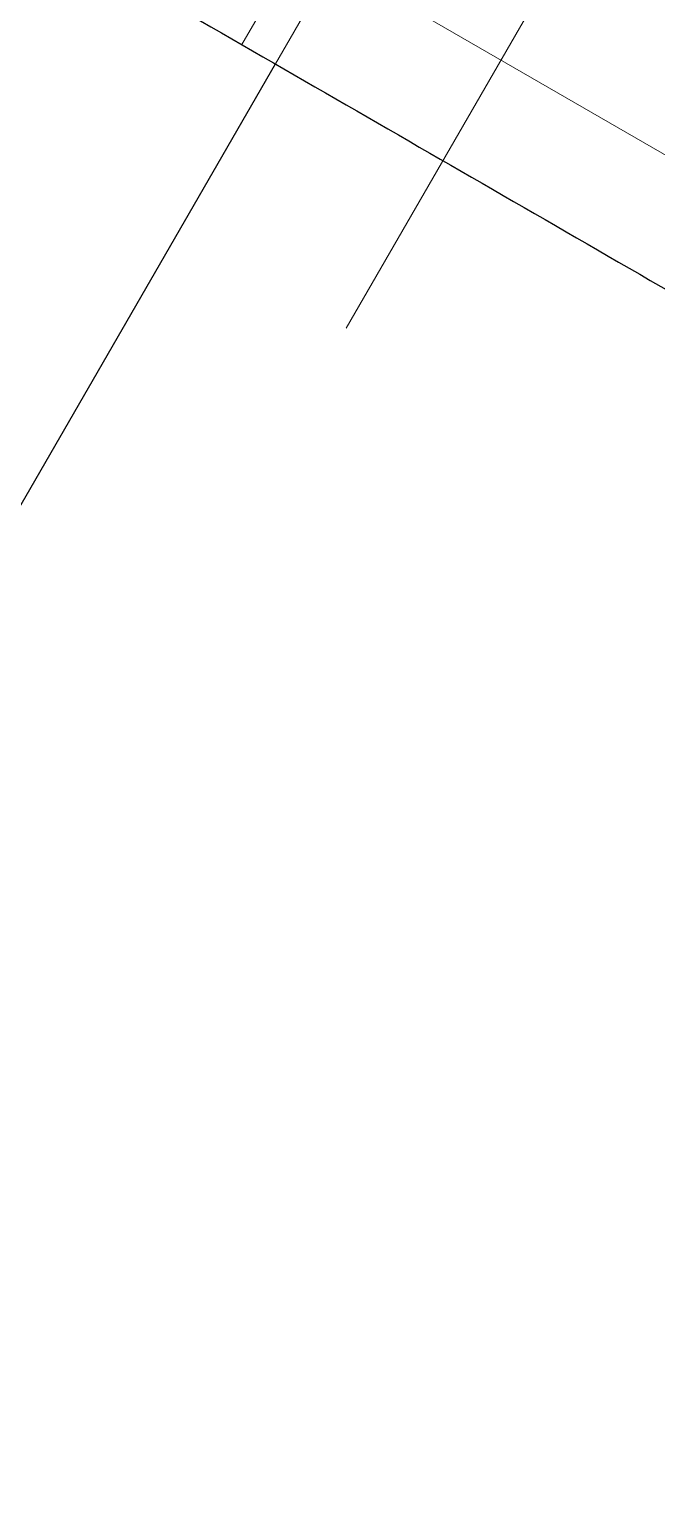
# Model space of a CAD drawing. Header units: millimetres. Extents: x 861 to 27901, y 673 to 17923.
# Drawn here: x 11266.72 to 11273.15, y 6985.16 to 7000.12 of the extents above; entities that cross this region are included whole.
import ezdxf

# ---------------------------------------------------------------- set-up
doc = ezdxf.new("R2010")
doc.units = ezdxf.units.MM
doc.header["$LTSCALE"] = 33.3
doc.linetypes.add('HIDDEN', pattern=[1.905, 1.27, -0.635])

msp = doc.modelspace()

# ---------------------------------------------------------------- linework, layer by layer
at = {"color": 1, "linetype": 'HIDDEN', "lineweight": 18}
for p, q in [((11268.902, 6999.962), (11275.245, 7010.948)), ((11269.246, 6999.764), (11275.589, 7010.75)), ((11273.617, 6998.614), (11254.39, 7009.714)), ((11273.143, 7002.549), (11269.971, 6997.056)), ((11318.036, 6969.306), (11269.971, 6997.056))]:
    msp.add_line(p, q, dxfattribs=at)
at = {"color": 7, "linetype": 'Continuous', "lineweight": 25}
msp.add_line((11260.524, 6984.658), (11269.246, 6999.764), dxfattribs=at)
for points in [[(11266.671, 7001.251), (11268.939, 6999.941), (11273.475, 6997.322), (11280.548, 6993.239), (11287.735, 6989.089), (11294.994, 6984.898), (11302.254, 6980.707), (11309.441, 6976.557), (11316.514, 6972.474), (11321.05, 6969.855), (11323.318, 6968.545)], [(11283.102, 6964.299), (11281.154, 6965.423), (11277.259, 6967.672), (11271.517, 6970.987), (11265.973, 6974.188), (11260.722, 6977.22), (11255.854, 6980.03), (11251.452, 6982.572), (11247.592, 6984.8), (11244.34, 6986.678), (11241.747, 6988.175), (11239.877, 6989.255), (11238.691, 6989.939), (11238.544, 6990.024), (11238.47, 6990.067)], [(11280.7, 6960.14), (11278.58, 6961.363), (11274.341, 6963.811), (11268.09, 6967.42), (11262.055, 6970.904), (11256.339, 6974.205), (11251.04, 6977.264), (11246.248, 6980.03), (11242.046, 6982.457), (11238.506, 6984.5), (11235.684, 6986.13), (11233.648, 6987.305), (11232.357, 6988.05), (11232.197, 6988.143), (11232.117, 6988.189)], [(11282.309, 6962.926), (11280.421, 6964.015), (11276.646, 6966.195), (11271.081, 6969.408), (11265.707, 6972.51), (11260.618, 6975.449), (11255.9, 6978.173), (11251.633, 6980.636), (11247.892, 6982.796), (11244.74, 6984.616), (11242.227, 6986.067), (11240.414, 6987.113), (11239.265, 6987.777), (11239.122, 6987.859), (11239.051, 6987.901)]]:
    msp.add_open_spline(points, degree=3, dxfattribs=at)
for points, knots in [([(11273.587, 6977.116), (11272.286, 6977.867), (11269.184, 6979.658), (11264.587, 6982.312), (11259.863, 6985.04), (11255.598, 6987.502), (11251.856, 6989.663), (11248.704, 6991.482), (11246.191, 6992.933), (11244.378, 6993.98), (11243.229, 6994.643), (11243.086, 6994.726), (11243.015, 6994.767)], [0, 0, 0, 0, 0.074262, 0.177121, 0.279981, 0.382841, 0.485701, 0.588561, 0.691421, 0.79428, 0.89714, 1, 1, 1, 1]), ([(11272.794, 6975.743), (11271.316, 6976.596), (11267.978, 6978.524), (11263.105, 6981.337), (11258.232, 6984.151), (11253.831, 6986.691), (11249.97, 6988.92), (11246.719, 6990.798), (11244.126, 6992.295), (11242.256, 6993.374), (11241.07, 6994.059), (11240.923, 6994.144), (11240.849, 6994.187)], [0, 0, 0, 0, 0.081147, 0.183241, 0.285336, 0.387431, 0.489526, 0.591621, 0.693716, 0.79581, 0.897905, 1, 1, 1, 1])]:
    msp.add_open_spline(points, degree=3, knots=knots, dxfattribs=at)

doc.saveas('drawing.dxf')
